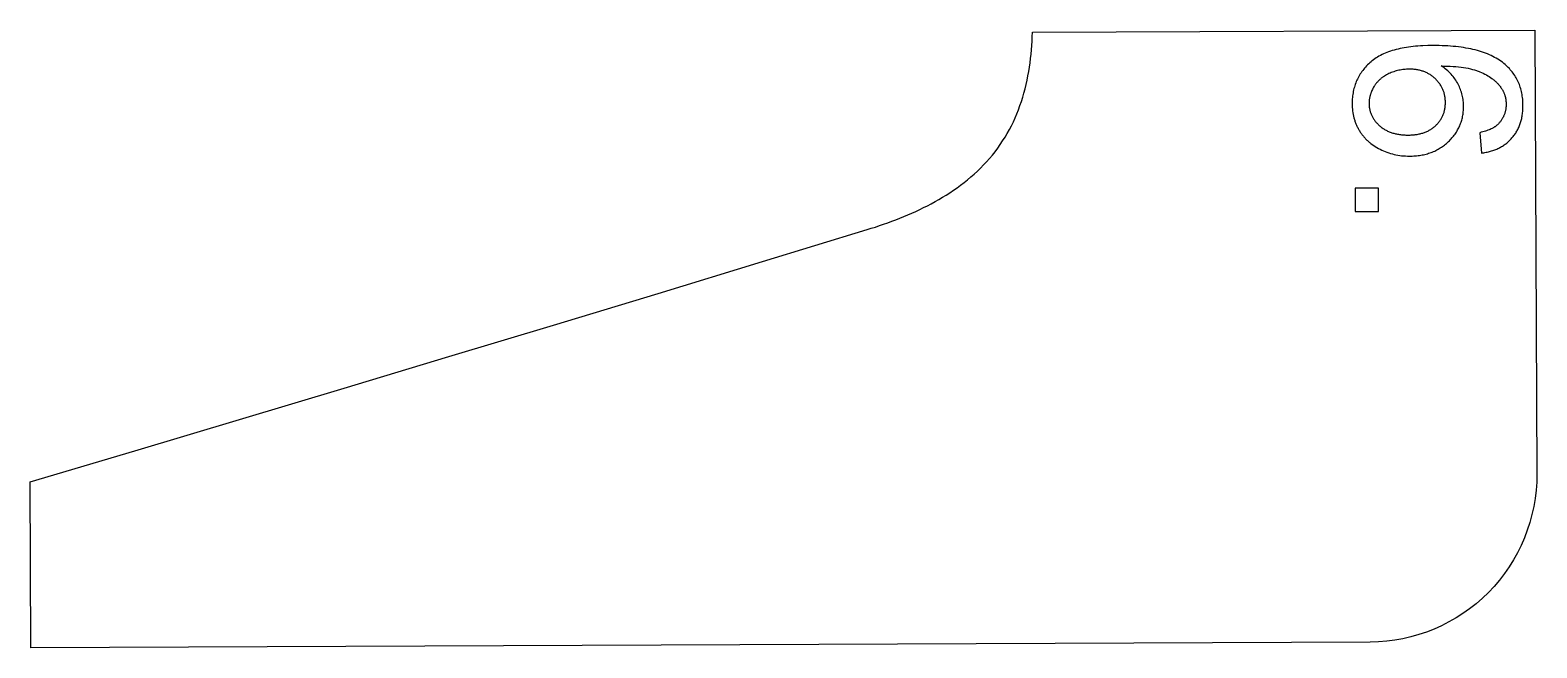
# Model space of a CAD drawing. Extents: x -8894 to -3022, y 6798 to 8329.
# Drawn here: x -5393.9 to -4943.9, y 8145 to 8329.3 of the extents above; entities that cross this region are included whole.
import ezdxf

# ---------------------------------------------------------------- set-up
doc = ezdxf.new("R2010")
doc.units = 0
doc.layers.add('LAYER_03', color=7, linetype='CONTINUOUS')
doc.layers.add('STEVILKE', color=7, linetype='CONTINUOUS')

msp = doc.modelspace()

# ---------------------------------------------------------------- linework, layer by layer
at = {"layer": 'LAYER_03'}
msp.add_lwpolyline([(-4993.65, 8146.71), (-5393.65, 8145), (-5393.86, 8194.53), (-5362.58, 8203.81), (-5331.31, 8213.13), (-5300.04, 8222.48), (-5268.79, 8231.87), (-5237.55, 8241.29), (-5206.33, 8250.75), (-5175.11, 8260.24), (-5143.9, 8269.77), (-5142.66, 8270.16), (-5141.42, 8270.55), (-5140.18, 8270.96), (-5138.95, 8271.38), (-5137.73, 8271.82), (-5136.51, 8272.26), (-5135.3, 8272.72), (-5134.1, 8273.19), (-5132.91, 8273.68), (-5131.72, 8274.18), (-5130.53, 8274.69), (-5129.36, 8275.22), (-5128.19, 8275.77), (-5127.03, 8276.33), (-5125.88, 8276.91), (-5124.74, 8277.51), (-5123.61, 8278.13), (-5122.49, 8278.76), (-5121.37, 8279.42), (-5120.27, 8280.09), (-5119.18, 8280.79), (-5118.1, 8281.51), (-5117.03, 8282.25), (-5115.97, 8283.02), (-5114.92, 8283.82), (-5113.9, 8284.63), (-5112.89, 8285.47), (-5111.91, 8286.34), (-5110.94, 8287.22), (-5110, 8288.13), (-5109.09, 8289.06), (-5108.2, 8290.01), (-5107.33, 8290.99), (-5106.49, 8291.99), (-5105.68, 8293.01), (-5104.89, 8294.06), (-5104.14, 8295.13), (-5103.41, 8296.22), (-5102.71, 8297.33), (-5102.04, 8298.46), (-5101.4, 8299.61), (-5100.79, 8300.76), (-5100.22, 8301.94), (-5099.68, 8303.12), (-5099.17, 8304.32), (-5098.69, 8305.53), (-5098.24, 8306.76), (-5097.82, 8307.99), (-5097.42, 8309.24), (-5097.06, 8310.49), (-5096.72, 8311.76), (-5096.41, 8313.04), (-5096.12, 8314.32), (-5095.86, 8315.61), (-5095.63, 8316.9), (-5095.42, 8318.2), (-5095.23, 8319.49), (-5095.07, 8320.79), (-5094.93, 8322.09), (-5094.81, 8323.39), (-5094.71, 8324.7), (-5094.63, 8326.01), (-5094.57, 8327.32), (-5094.53, 8328.63), (-4944.44, 8329.28), (-4943.87, 8196.93, -0.414223)], format="xyb", close=True, dxfattribs=at)
at = {"layer": 'STEVILKE'}
for p, q in [((-4988.76, 8315.94), (-4989.09, 8315.75)), ((-4988.41, 8316.12), (-4988.76, 8315.94)), ((-4988.05, 8316.3), (-4988.41, 8316.12)), ((-4987.69, 8316.46), (-4988.05, 8316.3)), ((-4987.33, 8316.61), (-4987.69, 8316.46)), ((-4986.96, 8316.75), (-4987.33, 8316.61)), ((-4986.59, 8316.88), (-4986.96, 8316.75)), ((-4986.22, 8317.01), (-4986.59, 8316.88)), ((-4985.84, 8317.12), (-4986.22, 8317.01)), ((-4985.47, 8317.22), (-4985.84, 8317.12)), ((-4985.09, 8317.31), (-4985.47, 8317.22)), ((-4984.71, 8317.38), (-4985.09, 8317.31)), ((-4984.33, 8317.45), (-4984.71, 8317.38)), ((-4983.94, 8317.51), (-4984.33, 8317.45)), ((-4983.55, 8317.56), (-4983.94, 8317.51)), ((-4983.17, 8317.59), (-4983.55, 8317.56)), ((-4982.78, 8317.62), (-4983.17, 8317.59)), ((-4982.38, 8317.64), (-4982.78, 8317.62)), ((-4981.99, 8317.64), (-4982.38, 8317.64)), ((-4981.69, 8317.64), (-4981.99, 8317.64)), ((-4981.39, 8317.63), (-4981.69, 8317.64)), ((-4981.1, 8317.62), (-4981.39, 8317.63)), ((-4980.81, 8317.6), (-4981.1, 8317.62)), ((-4980.52, 8317.57), (-4980.81, 8317.6)), ((-4980.24, 8317.54), (-4980.52, 8317.57)), ((-4979.96, 8317.5), (-4980.24, 8317.54)), ((-4979.68, 8317.46), (-4979.96, 8317.5)), ((-4979.41, 8317.41), (-4979.68, 8317.46)), ((-4979.14, 8317.36), (-4979.41, 8317.41)), ((-4978.88, 8317.3), (-4979.14, 8317.36)), ((-4978.62, 8317.23), (-4978.88, 8317.3)), ((-4978.36, 8317.16), (-4978.62, 8317.23)), ((-4978.11, 8317.09), (-4978.36, 8317.16)), ((-4977.86, 8317.01), (-4978.11, 8317.09)), ((-4977.61, 8316.92), (-4977.86, 8317.01)), ((-4977.37, 8316.82), (-4977.61, 8316.92)), ((-4977.13, 8316.73), (-4977.37, 8316.82)), ((-4976.89, 8316.62), (-4977.13, 8316.73)), ((-4976.66, 8316.51), (-4976.89, 8316.62)), ((-4976.43, 8316.39), (-4976.66, 8316.51)), ((-4976.21, 8316.27), (-4976.43, 8316.39)), ((-4975.99, 8316.15), (-4976.21, 8316.27)), ((-4975.77, 8316.01), (-4975.99, 8316.15)), ((-4975.56, 8315.87), (-4975.77, 8316.01)), ((-4992.98, 8311.61), (-4993.13, 8311.3)), ((-4992.82, 8311.92), (-4992.98, 8311.61)), ((-4992.65, 8312.23), (-4992.82, 8311.92)), ((-4992.47, 8312.53), (-4992.65, 8312.23)), ((-4992.37, 8312.68), (-4992.47, 8312.53)), ((-4992.27, 8312.83), (-4992.37, 8312.68)), ((-4992.17, 8312.97), (-4992.27, 8312.83)), ((-4992.07, 8313.12), (-4992.17, 8312.97)), ((-4991.96, 8313.26), (-4992.07, 8313.12)), ((-4991.85, 8313.4), (-4991.96, 8313.26)), ((-4991.74, 8313.54), (-4991.85, 8313.4)), ((-4991.62, 8313.67), (-4991.74, 8313.54)), ((-4991.51, 8313.81), (-4991.62, 8313.67)), ((-4991.38, 8313.94), (-4991.51, 8313.81)), ((-4991.26, 8314.07), (-4991.38, 8313.94)), ((-4991.14, 8314.19), (-4991.26, 8314.07)), ((-4991.01, 8314.32), (-4991.14, 8314.19)), ((-4990.88, 8314.44), (-4991.01, 8314.32)), ((-4990.74, 8314.56), (-4990.88, 8314.44)), ((-4990.61, 8314.68), (-4990.74, 8314.56)), ((-4990.47, 8314.8), (-4990.61, 8314.68)), ((-4990.32, 8314.91), (-4990.47, 8314.8)), ((-4990.18, 8315.02), (-4990.32, 8314.91)), ((-4990.03, 8315.13), (-4990.18, 8315.02)), ((-4989.88, 8315.24), (-4990.03, 8315.13)), ((-4989.73, 8315.35), (-4989.88, 8315.24)), ((-4989.42, 8315.56), (-4989.73, 8315.35)), ((-4989.09, 8315.75), (-4989.42, 8315.56)), ((-4975.35, 8315.73), (-4975.56, 8315.87)), ((-4975.14, 8315.58), (-4975.35, 8315.73)), ((-4974.94, 8315.42), (-4975.14, 8315.58)), ((-4974.74, 8315.26), (-4974.94, 8315.42)), ((-4974.54, 8315.1), (-4974.74, 8315.26)), ((-4974.35, 8314.92), (-4974.54, 8315.1)), ((-4974.16, 8314.74), (-4974.35, 8314.92)), ((-4973.98, 8314.56), (-4974.16, 8314.74)), ((-4973.8, 8314.38), (-4973.98, 8314.56)), ((-4973.63, 8314.19), (-4973.8, 8314.38)), ((-4973.47, 8314), (-4973.63, 8314.19)), ((-4973.31, 8313.81), (-4973.47, 8314)), ((-4973.15, 8313.61), (-4973.31, 8313.81)), ((-4973, 8313.42), (-4973.15, 8313.61)), ((-4972.86, 8313.22), (-4973, 8313.42)), ((-4972.72, 8313.02), (-4972.86, 8313.22)), ((-4972.59, 8312.81), (-4972.72, 8313.02)), ((-4972.47, 8312.6), (-4972.59, 8312.81)), ((-4972.35, 8312.39), (-4972.47, 8312.6)), ((-4972.23, 8312.18), (-4972.35, 8312.39)), ((-4972.13, 8311.97), (-4972.23, 8312.18)), ((-4972.02, 8311.75), (-4972.13, 8311.97)), ((-4971.93, 8311.53), (-4972.02, 8311.75)), ((-4971.84, 8311.31), (-4971.93, 8311.53)), ((-4993.97, 8307.95), (-4993.98, 8307.78)), ((-4993.98, 8307.78), (-4993.98, 8307.62)), ((-4993.98, 8307.62), (-4993.98, 8307.45)), ((-4993.98, 8307.45), (-4993.98, 8307.21)), ((-4993.98, 8307.21), (-4993.97, 8306.97)), ((-4993.96, 8308.11), (-4993.97, 8307.95)), ((-4993.97, 8306.97), (-4993.96, 8306.73)), ((-4993.95, 8308.28), (-4993.96, 8308.11)), ((-4993.93, 8308.44), (-4993.95, 8308.28)), ((-4993.91, 8308.6), (-4993.93, 8308.44)), ((-4993.89, 8308.77), (-4993.91, 8308.6)), ((-4993.86, 8308.93), (-4993.89, 8308.77)), ((-4993.84, 8309.09), (-4993.86, 8308.93)), ((-4993.8, 8309.25), (-4993.84, 8309.09)), ((-4993.77, 8309.41), (-4993.8, 8309.25)), ((-4993.73, 8309.57), (-4993.77, 8309.41)), ((-4993.69, 8309.73), (-4993.73, 8309.57)), ((-4993.65, 8309.89), (-4993.69, 8309.73)), ((-4993.6, 8310.05), (-4993.65, 8309.89)), ((-4993.56, 8310.21), (-4993.6, 8310.05)), ((-4993.5, 8310.37), (-4993.56, 8310.21)), ((-4993.45, 8310.52), (-4993.5, 8310.37)), ((-4993.39, 8310.68), (-4993.45, 8310.52)), ((-4993.27, 8310.99), (-4993.39, 8310.68)), ((-4993.13, 8311.3), (-4993.27, 8310.99)), ((-4971.75, 8311.09), (-4971.84, 8311.31)), ((-4971.67, 8310.86), (-4971.75, 8311.09)), ((-4971.6, 8310.63), (-4971.67, 8310.86)), ((-4971.53, 8310.4), (-4971.6, 8310.63)), ((-4971.47, 8310.17), (-4971.53, 8310.4)), ((-4971.42, 8309.93), (-4971.47, 8310.17)), ((-4971.37, 8309.69), (-4971.42, 8309.93)), ((-4971.33, 8309.45), (-4971.37, 8309.69)), ((-4971.29, 8309.2), (-4971.33, 8309.45)), ((-4971.26, 8308.96), (-4971.29, 8309.2)), ((-4971.23, 8308.71), (-4971.26, 8308.96)), ((-4971.21, 8308.46), (-4971.23, 8308.71)), ((-4971.23, 8306.66), (-4971.21, 8306.92)), ((-4971.19, 8308.2), (-4971.21, 8308.46)), ((-4971.21, 8306.92), (-4971.19, 8307.17)), ((-4971.19, 8307.95), (-4971.19, 8308.2)), ((-4971.18, 8307.69), (-4971.19, 8307.95)), ((-4971.19, 8307.43), (-4971.18, 8307.69)), ((-4971.19, 8307.17), (-4971.19, 8307.43)), ((-4993.96, 8306.73), (-4993.94, 8306.5)), ((-4993.94, 8306.5), (-4993.91, 8306.26)), ((-4993.91, 8306.26), (-4993.87, 8306.03)), ((-4993.87, 8306.03), (-4993.83, 8305.8)), ((-4993.83, 8305.8), (-4993.79, 8305.58)), ((-4993.79, 8305.58), (-4993.74, 8305.35)), ((-4993.74, 8305.35), (-4993.68, 8305.13)), ((-4993.68, 8305.13), (-4993.61, 8304.91)), ((-4993.61, 8304.91), (-4993.54, 8304.69)), ((-4993.54, 8304.69), (-4993.47, 8304.47)), ((-4993.47, 8304.47), (-4993.38, 8304.26)), ((-4993.38, 8304.26), (-4993.3, 8304.05)), ((-4993.3, 8304.05), (-4993.2, 8303.84)), ((-4993.2, 8303.84), (-4993.1, 8303.63)), ((-4993.1, 8303.63), (-4992.99, 8303.42)), ((-4992.99, 8303.42), (-4992.88, 8303.22)), ((-4992.88, 8303.22), (-4992.76, 8303.02)), ((-4992.76, 8303.02), (-4992.63, 8302.82)), ((-4992.63, 8302.82), (-4992.5, 8302.62)), ((-4992.5, 8302.62), (-4992.36, 8302.43)), ((-4992.36, 8302.43), (-4992.22, 8302.24)), ((-4972.86, 8302.21), (-4972.72, 8302.4)), ((-4972.72, 8302.4), (-4972.59, 8302.6)), ((-4972.59, 8302.6), (-4972.47, 8302.8)), ((-4972.47, 8302.8), (-4972.35, 8303.01)), ((-4972.35, 8303.01), (-4972.23, 8303.22)), ((-4972.23, 8303.22), (-4972.13, 8303.43)), ((-4972.13, 8303.43), (-4972.02, 8303.64)), ((-4972.02, 8303.64), (-4971.93, 8303.86)), ((-4971.93, 8303.86), (-4971.84, 8304.07)), ((-4971.84, 8304.07), (-4971.75, 8304.3)), ((-4971.75, 8304.3), (-4971.67, 8304.52)), ((-4971.67, 8304.52), (-4971.6, 8304.75)), ((-4971.6, 8304.75), (-4971.53, 8304.98)), ((-4971.53, 8304.98), (-4971.47, 8305.21)), ((-4971.47, 8305.21), (-4971.42, 8305.44)), ((-4971.42, 8305.44), (-4971.37, 8305.68)), ((-4971.37, 8305.68), (-4971.33, 8305.92)), ((-4971.33, 8305.92), (-4971.29, 8306.17)), ((-4971.29, 8306.17), (-4971.26, 8306.41)), ((-4971.26, 8306.41), (-4971.23, 8306.66)), ((-4992.22, 8302.24), (-4992.07, 8302.05)), ((-4992.07, 8302.05), (-4991.91, 8301.86)), ((-4991.91, 8301.86), (-4991.75, 8301.67)), ((-4991.75, 8301.67), (-4991.58, 8301.49)), ((-4991.58, 8301.49), (-4991.41, 8301.3)), ((-4991.41, 8301.3), (-4991.23, 8301.12)), ((-4991.23, 8301.12), (-4991.04, 8300.95)), ((-4991.04, 8300.95), (-4990.85, 8300.77)), ((-4990.85, 8300.77), (-4990.65, 8300.6)), ((-4990.65, 8300.6), (-4990.45, 8300.43)), ((-4990.45, 8300.43), (-4990.24, 8300.27)), ((-4990.24, 8300.27), (-4990.03, 8300.12)), ((-4990.03, 8300.12), (-4989.81, 8299.97)), ((-4989.81, 8299.97), (-4989.59, 8299.82)), ((-4989.59, 8299.82), (-4989.37, 8299.68)), ((-4989.37, 8299.68), (-4989.14, 8299.55)), ((-4989.14, 8299.55), (-4988.91, 8299.42)), ((-4988.91, 8299.42), (-4988.67, 8299.3)), ((-4988.67, 8299.3), (-4988.43, 8299.18)), ((-4988.43, 8299.18), (-4988.18, 8299.07)), ((-4988.18, 8299.07), (-4987.93, 8298.96)), ((-4987.93, 8298.96), (-4987.67, 8298.86)), ((-4987.67, 8298.86), (-4987.41, 8298.76)), ((-4987.41, 8298.76), (-4987.15, 8298.67)), ((-4987.15, 8298.67), (-4986.88, 8298.59)), ((-4986.88, 8298.59), (-4986.61, 8298.51)), ((-4986.61, 8298.51), (-4986.33, 8298.44)), ((-4986.33, 8298.44), (-4986.05, 8298.37)), ((-4986.05, 8298.37), (-4985.76, 8298.31)), ((-4985.76, 8298.31), (-4985.47, 8298.25)), ((-4985.47, 8298.25), (-4985.18, 8298.2)), ((-4985.18, 8298.2), (-4984.88, 8298.15)), ((-4984.88, 8298.15), (-4984.58, 8298.11)), ((-4984.58, 8298.11), (-4984.27, 8298.07)), ((-4984.27, 8298.07), (-4983.96, 8298.04)), ((-4983.96, 8298.04), (-4983.64, 8298.02)), ((-4983.64, 8298.02), (-4983.32, 8298)), ((-4983.32, 8298), (-4982.99, 8297.99)), ((-4982.99, 8297.99), (-4982.33, 8297.98)), ((-4982.33, 8297.98), (-4981.69, 8297.99)), ((-4981.69, 8297.99), (-4981.38, 8298)), ((-4981.38, 8298), (-4981.07, 8298.02)), ((-4981.07, 8298.02), (-4980.76, 8298.04)), ((-4980.76, 8298.04), (-4980.46, 8298.07)), ((-4980.46, 8298.07), (-4980.17, 8298.11)), ((-4980.17, 8298.11), (-4979.87, 8298.15)), ((-4979.87, 8298.15), (-4979.59, 8298.19)), ((-4979.59, 8298.19), (-4979.3, 8298.25)), ((-4979.3, 8298.25), (-4979.03, 8298.3)), ((-4979.03, 8298.3), (-4978.75, 8298.36)), ((-4978.75, 8298.36), (-4978.48, 8298.43)), ((-4978.48, 8298.43), (-4978.22, 8298.5)), ((-4978.22, 8298.5), (-4977.95, 8298.58)), ((-4977.95, 8298.58), (-4977.7, 8298.67)), ((-4977.7, 8298.67), (-4977.44, 8298.75)), ((-4977.44, 8298.75), (-4977.2, 8298.85)), ((-4977.2, 8298.85), (-4976.95, 8298.95)), ((-4976.95, 8298.95), (-4976.71, 8299.05)), ((-4976.71, 8299.05), (-4976.47, 8299.16)), ((-4976.47, 8299.16), (-4976.24, 8299.28)), ((-4976.24, 8299.28), (-4976.02, 8299.4)), ((-4976.02, 8299.4), (-4975.79, 8299.53)), ((-4975.79, 8299.53), (-4975.57, 8299.66)), ((-4975.57, 8299.66), (-4975.36, 8299.8)), ((-4975.36, 8299.8), (-4975.15, 8299.94)), ((-4975.15, 8299.94), (-4974.94, 8300.09)), ((-4974.94, 8300.09), (-4974.74, 8300.24)), ((-4974.74, 8300.24), (-4974.55, 8300.4)), ((-4974.55, 8300.4), (-4974.35, 8300.57)), ((-4974.35, 8300.57), (-4974.16, 8300.74)), ((-4974.16, 8300.74), (-4973.98, 8300.91)), ((-4973.98, 8300.91), (-4973.8, 8301.09)), ((-4973.8, 8301.09), (-4973.63, 8301.27)), ((-4973.63, 8301.27), (-4973.47, 8301.45)), ((-4973.47, 8301.45), (-4973.31, 8301.63)), ((-4973.31, 8301.63), (-4973.15, 8301.82)), ((-4973.15, 8301.82), (-4973, 8302.01)), ((-4973, 8302.01), (-4972.86, 8302.21))]:
    msp.add_line(p, q, dxfattribs=at)
for points in [[(-4960.45, 8292.59), (-4960.08, 8292.64), (-4959.73, 8292.7), (-4959.38, 8292.76), (-4959.03, 8292.83), (-4958.69, 8292.9), (-4958.35, 8292.98), (-4958.02, 8293.06), (-4957.69, 8293.15), (-4957.37, 8293.25), (-4957.05, 8293.35), (-4956.74, 8293.46), (-4956.43, 8293.58), (-4956.13, 8293.7), (-4955.83, 8293.82), (-4955.54, 8293.96), (-4955.25, 8294.09), (-4954.97, 8294.24), (-4954.69, 8294.39), (-4954.41, 8294.54), (-4954.15, 8294.71), (-4953.88, 8294.87), (-4953.62, 8295.05), (-4953.37, 8295.23), (-4953.12, 8295.41), (-4952.88, 8295.6), (-4952.64, 8295.8), (-4952.41, 8296), (-4952.18, 8296.21), (-4951.95, 8296.43), (-4951.74, 8296.65), (-4951.52, 8296.87), (-4951.31, 8297.11), (-4951.11, 8297.34), (-4950.91, 8297.59), (-4950.72, 8297.83), (-4950.54, 8298.08), (-4950.36, 8298.34), (-4950.19, 8298.59), (-4950.02, 8298.86), (-4949.87, 8299.12), (-4949.71, 8299.39), (-4949.57, 8299.67), (-4949.43, 8299.95), (-4949.3, 8300.23), (-4949.17, 8300.52), (-4949.05, 8300.81), (-4948.94, 8301.11), (-4948.83, 8301.41), (-4948.73, 8301.71), (-4948.64, 8302.02), (-4948.55, 8302.33), (-4948.47, 8302.65), (-4948.4, 8302.97), (-4948.33, 8303.29), (-4948.27, 8303.62), (-4948.21, 8303.95), (-4948.16, 8304.29), (-4948.12, 8304.63), (-4948.09, 8304.98), (-4948.06, 8305.33), (-4948.03, 8305.68), (-4948.02, 8306.04), (-4948.01, 8306.4), (-4948.01, 8306.77), (-4948.01, 8307.26), (-4948.03, 8307.75), (-4948.06, 8308.22), (-4948.1, 8308.7), (-4948.15, 8309.16), (-4948.21, 8309.62), (-4948.28, 8310.07), (-4948.36, 8310.52), (-4948.46, 8310.96), (-4948.57, 8311.4), (-4948.68, 8311.82), (-4948.81, 8312.24), (-4948.95, 8312.66), (-4949.1, 8313.07), (-4949.26, 8313.47), (-4949.44, 8313.87), (-4949.62, 8314.26), (-4949.82, 8314.64), (-4950.02, 8315.02), (-4950.24, 8315.39), (-4950.47, 8315.75), (-4950.71, 8316.11), (-4950.96, 8316.46), (-4951.23, 8316.81), (-4951.5, 8317.15), (-4951.79, 8317.48), (-4952.08, 8317.81), (-4952.39, 8318.13), (-4952.71, 8318.44), (-4953.04, 8318.75), (-4953.38, 8319.05), (-4953.73, 8319.35), (-4954.15, 8319.68), (-4954.59, 8319.99), (-4955.03, 8320.3), (-4955.5, 8320.6), (-4955.98, 8320.89), (-4956.48, 8321.16), (-4956.99, 8321.43), (-4957.52, 8321.69), (-4958.06, 8321.93), (-4958.62, 8322.17), (-4959.19, 8322.39), (-4959.78, 8322.61), (-4960.38, 8322.81), (-4961, 8323), (-4961.64, 8323.19), (-4962.29, 8323.36), (-4962.95, 8323.52), (-4963.63, 8323.67), (-4964.33, 8323.81), (-4965.04, 8323.94), (-4965.77, 8324.06), (-4966.51, 8324.17), (-4967.27, 8324.27), (-4968.05, 8324.36), (-4968.84, 8324.44), (-4969.64, 8324.51), (-4970.46, 8324.57), (-4971.3, 8324.61), (-4972.15, 8324.65), (-4973.02, 8324.68), (-4973.9, 8324.69), (-4974.8, 8324.7), (-4976.39, 8324.68), (-4977.92, 8324.62), (-4978.66, 8324.58), (-4979.4, 8324.53), (-4980.11, 8324.47), (-4980.81, 8324.39), (-4981.5, 8324.31), (-4982.18, 8324.22), (-4982.84, 8324.13), (-4983.48, 8324.02), (-4984.11, 8323.9), (-4984.73, 8323.77), (-4985.33, 8323.63), (-4985.92, 8323.49), (-4986.49, 8323.33), (-4987.05, 8323.17), (-4987.6, 8322.99), (-4988.13, 8322.81), (-4988.65, 8322.61), (-4989.15, 8322.41), (-4989.64, 8322.2), (-4990.11, 8321.97), (-4990.57, 8321.74), (-4991.02, 8321.5), (-4991.45, 8321.25), (-4991.86, 8320.99), (-4992.27, 8320.72), (-4992.65, 8320.44), (-4993.03, 8320.15), (-4993.21, 8320.01), (-4993.39, 8319.86), (-4993.73, 8319.55), (-4994.07, 8319.24), (-4994.4, 8318.92), (-4994.71, 8318.6), (-4995.01, 8318.28), (-4995.3, 8317.94), (-4995.59, 8317.6), (-4995.86, 8317.26), (-4996.11, 8316.91), (-4996.36, 8316.56), (-4996.6, 8316.2), (-4996.83, 8315.83), (-4997.04, 8315.46), (-4997.24, 8315.08), (-4997.44, 8314.7), (-4997.62, 8314.31), (-4997.79, 8313.92), (-4997.95, 8313.52), (-4998.1, 8313.11), (-4998.24, 8312.7), (-4998.36, 8312.29), (-4998.48, 8311.87), (-4998.58, 8311.44), (-4998.68, 8311.01), (-4998.76, 8310.57), (-4998.83, 8310.12), (-4998.89, 8309.68), (-4998.94, 8309.22), (-4998.98, 8308.76), (-4999.01, 8308.3), (-4999.02, 8307.83), (-4999.03, 8307.35), (-4999.02, 8306.79), (-4998.99, 8306.24), (-4998.95, 8305.7), (-4998.89, 8305.16), (-4998.82, 8304.63), (-4998.73, 8304.11), (-4998.62, 8303.59), (-4998.49, 8303.09), (-4998.42, 8302.84), (-4998.35, 8302.59), (-4998.27, 8302.34), (-4998.19, 8302.1), (-4998.1, 8301.85), (-4998.01, 8301.61), (-4997.92, 8301.37), (-4997.82, 8301.14), (-4997.72, 8300.9), (-4997.61, 8300.67), (-4997.5, 8300.44), (-4997.38, 8300.21), (-4997.26, 8299.98), (-4997.14, 8299.75), (-4997.01, 8299.53), (-4996.88, 8299.31), (-4996.75, 8299.08), (-4996.61, 8298.87), (-4996.46, 8298.65), (-4996.31, 8298.44), (-4996.16, 8298.23), (-4996.01, 8298.03), (-4995.85, 8297.83), (-4995.69, 8297.63), (-4995.52, 8297.43), (-4995.35, 8297.24), (-4995.18, 8297.05), (-4995, 8296.86), (-4994.82, 8296.68), (-4994.64, 8296.49), (-4994.45, 8296.32), (-4994.26, 8296.14), (-4994.07, 8295.97), (-4993.87, 8295.8), (-4993.66, 8295.63), (-4993.46, 8295.47), (-4993.03, 8295.15), (-4992.6, 8294.84), (-4992.14, 8294.55), (-4991.68, 8294.26), (-4991.19, 8293.99), (-4990.7, 8293.73), (-4990.19, 8293.49), (-4989.67, 8293.26), (-4989.16, 8293.04), (-4988.63, 8292.85), (-4988.11, 8292.66), (-4987.57, 8292.5), (-4987.03, 8292.35), (-4986.49, 8292.21), (-4985.94, 8292.09), (-4985.39, 8291.99), (-4984.83, 8291.9), (-4984.26, 8291.83), (-4983.69, 8291.78), (-4983.12, 8291.74), (-4982.54, 8291.71), (-4981.95, 8291.7), (-4981.51, 8291.71), (-4981.07, 8291.72), (-4980.63, 8291.74), (-4980.2, 8291.77), (-4979.78, 8291.81), (-4979.36, 8291.86), (-4978.95, 8291.91), (-4978.54, 8291.97), (-4978.14, 8292.05), (-4977.74, 8292.13), (-4977.34, 8292.21), (-4976.96, 8292.31), (-4976.57, 8292.42), (-4976.2, 8292.53), (-4975.82, 8292.65), (-4975.46, 8292.78), (-4975.09, 8292.92), (-4974.74, 8293.07), (-4974.38, 8293.22), (-4974.04, 8293.39), (-4973.7, 8293.56), (-4973.36, 8293.74), (-4973.03, 8293.93), (-4972.7, 8294.13), (-4972.38, 8294.34), (-4972.07, 8294.55), (-4971.76, 8294.77), (-4971.45, 8295.01), (-4971.15, 8295.25), (-4970.85, 8295.49), (-4970.56, 8295.75), (-4970.28, 8296.02), (-4970, 8296.29), (-4969.73, 8296.56), (-4969.47, 8296.84), (-4969.22, 8297.12), (-4968.98, 8297.41), (-4968.74, 8297.7), (-4968.52, 8297.99), (-4968.3, 8298.29), (-4968.1, 8298.59), (-4967.9, 8298.89), (-4967.71, 8299.2), (-4967.53, 8299.51), (-4967.36, 8299.82), (-4967.19, 8300.14), (-4967.04, 8300.46), (-4966.89, 8300.78), (-4966.76, 8301.11), (-4966.63, 8301.44), (-4966.51, 8301.78), (-4966.4, 8302.12), (-4966.3, 8302.46), (-4966.2, 8302.81), (-4966.12, 8303.16), (-4966.05, 8303.51), (-4965.98, 8303.87), (-4965.92, 8304.23), (-4965.87, 8304.59), (-4965.83, 8304.96), (-4965.8, 8305.33), (-4965.78, 8305.7), (-4965.77, 8306.08), (-4965.76, 8306.46), (-4965.77, 8306.9), (-4965.79, 8307.34), (-4965.82, 8307.77), (-4965.87, 8308.2), (-4965.92, 8308.63), (-4965.99, 8309.05), (-4966.08, 8309.48), (-4966.17, 8309.9), (-4966.28, 8310.31), (-4966.4, 8310.73), (-4966.54, 8311.14), (-4966.68, 8311.56), (-4966.84, 8311.96), (-4967.02, 8312.37), (-4967.2, 8312.78), (-4967.4, 8313.18), (-4967.61, 8313.57), (-4967.84, 8313.96), (-4968.07, 8314.34), (-4968.33, 8314.72), (-4968.59, 8315.08), (-4968.87, 8315.44), (-4969.16, 8315.79), (-4969.47, 8316.13), (-4969.79, 8316.47), (-4970.12, 8316.8), (-4970.47, 8317.11), (-4970.83, 8317.43), (-4971.21, 8317.73), (-4971.59, 8318.03), (-4971.99, 8318.32), (-4972.41, 8318.6), (-4971.49, 8318.58), (-4970.59, 8318.55), (-4969.72, 8318.51), (-4968.88, 8318.46), (-4968.06, 8318.4), (-4967.27, 8318.32), (-4966.51, 8318.23), (-4965.77, 8318.13), (-4965.06, 8318.01), (-4964.38, 8317.89), (-4963.73, 8317.75), (-4963.1, 8317.59), (-4962.5, 8317.43), (-4961.92, 8317.25), (-4961.65, 8317.16), (-4961.38, 8317.06), (-4961.11, 8316.96), (-4960.86, 8316.86), (-4960.36, 8316.64), (-4959.87, 8316.42), (-4959.4, 8316.19), (-4958.95, 8315.95), (-4958.51, 8315.69), (-4958.09, 8315.43), (-4957.68, 8315.16), (-4957.29, 8314.88), (-4957.09, 8314.74), (-4956.91, 8314.59), (-4956.72, 8314.44), (-4956.54, 8314.29), (-4956.37, 8314.14), (-4956.2, 8313.98), (-4956.03, 8313.82), (-4955.86, 8313.66), (-4955.7, 8313.5), (-4955.55, 8313.33), (-4955.39, 8313.17), (-4955.24, 8313), (-4955.1, 8312.82), (-4954.96, 8312.65), (-4954.82, 8312.47), (-4954.59, 8312.15), (-4954.49, 8312.01), (-4954.39, 8311.87), (-4954.3, 8311.73), (-4954.21, 8311.58), (-4954.13, 8311.43), (-4954.05, 8311.29), (-4953.97, 8311.14), (-4953.9, 8310.99), (-4953.82, 8310.84), (-4953.75, 8310.68), (-4953.69, 8310.53), (-4953.63, 8310.37), (-4953.57, 8310.22), (-4953.51, 8310.06), (-4953.46, 8309.9), (-4953.41, 8309.73), (-4953.36, 8309.57), (-4953.32, 8309.41), (-4953.28, 8309.24), (-4953.24, 8309.07), (-4953.21, 8308.91), (-4953.18, 8308.74), (-4953.15, 8308.57), (-4953.13, 8308.39), (-4953.11, 8308.22), (-4953.09, 8308.04), (-4953.08, 8307.87), (-4953.06, 8307.69), (-4953.06, 8307.51), (-4953.05, 8307.33), (-4953.05, 8307.14), (-4953.05, 8306.92), (-4953.06, 8306.69), (-4953.07, 8306.47), (-4953.09, 8306.25), (-4953.11, 8306.03), (-4953.14, 8305.82), (-4953.18, 8305.6), (-4953.21, 8305.39), (-4953.26, 8305.18), (-4953.31, 8304.98), (-4953.36, 8304.77), (-4953.42, 8304.57), (-4953.48, 8304.37), (-4953.55, 8304.17), (-4953.63, 8303.98), (-4953.71, 8303.79), (-4953.79, 8303.6), (-4953.88, 8303.41), (-4953.98, 8303.22), (-4954.08, 8303.04), (-4954.18, 8302.86), (-4954.29, 8302.68), (-4954.41, 8302.5), (-4954.53, 8302.33), (-4954.65, 8302.15), (-4954.78, 8301.98), (-4954.92, 8301.82), (-4955.06, 8301.65), (-4955.21, 8301.49), (-4955.36, 8301.32), (-4955.51, 8301.17), (-4955.67, 8301.01), (-4955.78, 8300.92), (-4955.89, 8300.82), (-4956, 8300.73), (-4956.11, 8300.64), (-4956.23, 8300.56), (-4956.36, 8300.47), (-4956.48, 8300.39), (-4956.62, 8300.3), (-4956.75, 8300.22), (-4956.89, 8300.14), (-4957.03, 8300.06), (-4957.18, 8299.98), (-4957.48, 8299.83), (-4957.8, 8299.68), (-4958.14, 8299.54), (-4958.49, 8299.4), (-4958.86, 8299.27), (-4959.24, 8299.14), (-4959.64, 8299.02), (-4960.05, 8298.91), (-4960.48, 8298.8), (-4960.92, 8298.69)], [(-4998.18, 8282.16), (-4998.18, 8275.17), (-4991.19, 8275.17), (-4991.19, 8282.16)]]:
    msp.add_lwpolyline(points, close=True, dxfattribs=at)

doc.saveas('drawing.dxf')
